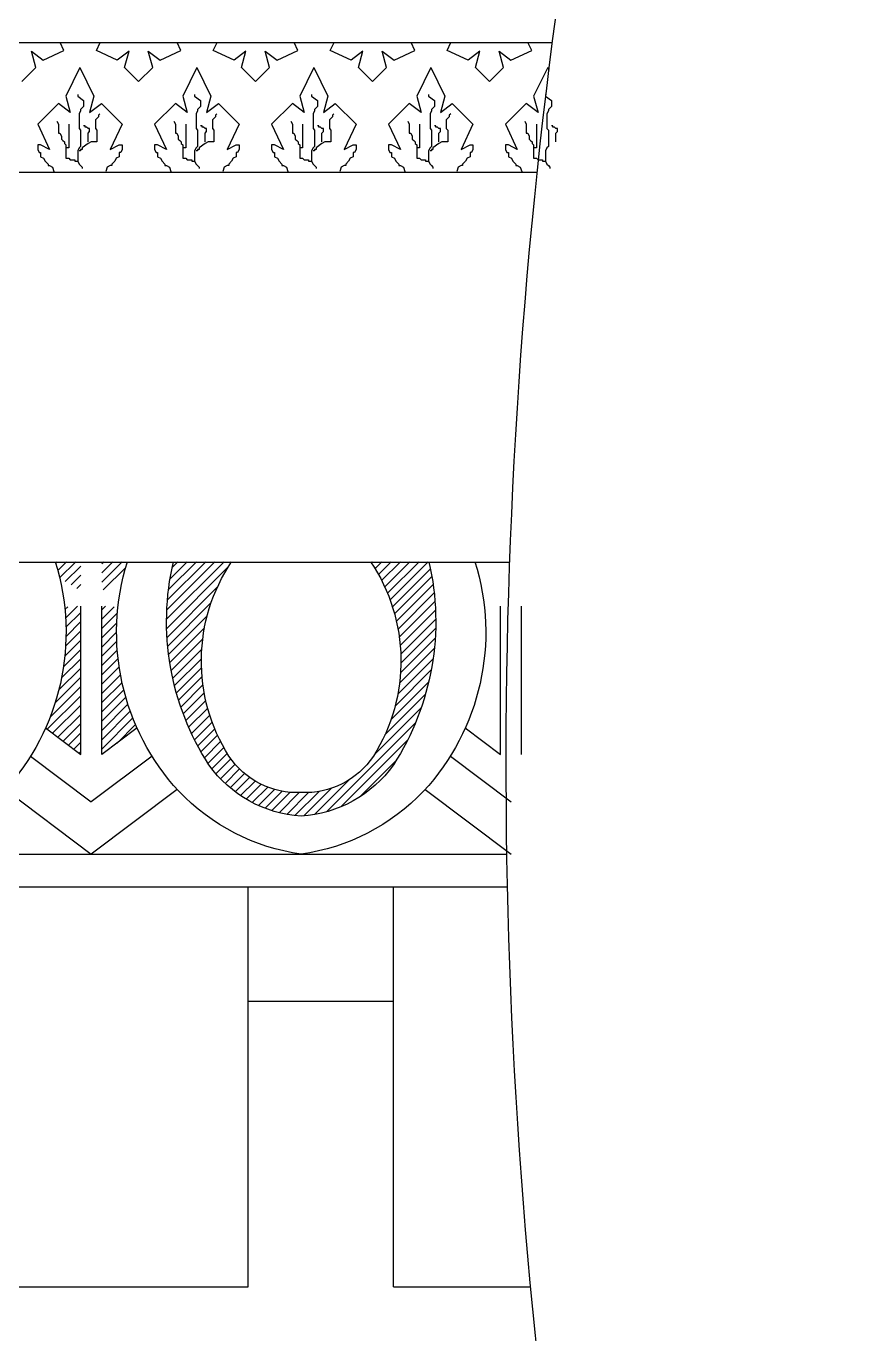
# Model space of a CAD drawing. Extents: x 225 to 2401, y 148 to 3508.
# Drawn here: x 1304.5 to 1434.2, y 3019.6 to 3221 of the extents above; entities that cross this region are included whole.
import ezdxf

# ---------------------------------------------------------------- set-up
doc = ezdxf.new("R2010")
doc.units = 0
doc.header["$LTSCALE"] = 10
doc.header["$MEASUREMENT"] = 0
doc.layers.add('3', color=3, linetype='CONTINUOUS')
doc.layers.add('7', color=7, linetype='CONTINUOUS')
pattern_1 = [(45, (873.0335, 1808.6807), (-0.7137359, 0.7137359), [])]

msp = doc.modelspace()

# ---------------------------------------------------------------- hatches: boundary and pattern name
at = {"layer": '3'}
h = msp.add_hatch(dxfattribs=at)
h.set_pattern_fill('ANSI31', color=256, scale=8.075, style=0)
h.set_pattern_definition(pattern_1)
h.paths.add_polyline_path([(1312.89, 3138.52), (1308.94, 3138.52, -0.018345), (1309.65, 3135.97), (1312.89, 3134.04)])
h.paths.add_polyline_path([(1312.89, 3131.68), (1310.41, 3131.55, -0.133078), (1307.47, 3112.92), (1312.89, 3108.83)])
h.paths.add_polyline_path([(1318.61, 3131.55), (1316.12, 3131.68), (1316.12, 3108.83), (1321.55, 3112.92, -0.133078)])
h.paths.add_polyline_path([(1316.12, 3138.52), (1316.12, 3134.04), (1319.37, 3135.97, -0.018345), (1320.08, 3138.52)])
h = msp.add_hatch(dxfattribs=at)
h.set_pattern_fill('ANSI31', color=256, scale=8.075, style=0)
h.set_pattern_definition(pattern_1)
h.paths.add_polyline_path([(1336.11, 3138.52), (1327.15, 3138.52, 0.20319), (1332.61, 3107.22, 0.224863), (1346.81, 3099.35, 0.224863), (1361, 3107.22, 0.20319), (1366.47, 3138.52), (1357.5, 3138.52, -0.297247), (1357.92, 3108.57, -0.262813), (1346.81, 3102.98, -0.262813), (1335.7, 3108.57, -0.297247)])

# ---------------------------------------------------------------- linework, layer by layer
for p, q in [((277.43, 3218.47), (1385.49, 3218.47)), ((1305.89, 3198.47), (1319.59, 3198.47)), ((1305.89, 3198.47), (1319.59, 3198.47)), ((1323.89, 3198.47), (1337.59, 3198.47)), ((1341.89, 3198.47), (1355.59, 3198.47)), ((1377.89, 3198.47), (1383.15, 3198.47)), ((1377.89, 3198.47), (1383.15, 3198.47)), ((1312.89, 3108.83), (1312.89, 3131.68)), ((1316.12, 3108.83), (1316.12, 3131.68)), ((1377.49, 3108.83), (1377.49, 3131.68)), ((1380.72, 3108.83), (1380.72, 3131.68)), ((1307.47, 3112.92), (1312.89, 3108.83)), ((1321.55, 3112.92), (1316.12, 3108.83)), ((1372.07, 3112.92), (1377.49, 3108.83)), ((1305.17, 3108.59), (1314.51, 3101.55)), ((1323.85, 3108.59), (1314.51, 3101.55)), ((1369.77, 3108.59), (1379.11, 3101.55)), ((1301.28, 3103.43), (1314.51, 3093.47)), ((1327.74, 3103.43), (1314.51, 3093.47)), ((1365.88, 3103.43), (1379.11, 3093.47)), ((442.43, 3093.47), (1378.48, 3093.47)), ((1338.63, 3026.87), (1338.63, 3088.47)), ((1361.03, 3026.87), (1361.03, 3088.47)), ((1338.63, 3070.87), (1361.03, 3070.87)), ((1293.83, 3026.87), (1338.63, 3026.87)), ((1361.03, 3026.87), (1382.13, 3026.87))]:
    msp.add_line(p, q, dxfattribs=at)
for points in [[(1404.07, 2412.96, 0.10605), (1404.07, 2898.02, -0.152399), (1434.18, 3413.58)], [(1308.94, 3138.52, -0.269333), (1301.04, 3103.17, -0.168546), (1282.21, 3093.49, -0.168546), (1263.38, 3103.17, -0.269333), (1255.48, 3138.52)], [(1373.54, 3138.52, -0.269333), (1365.64, 3103.17, -0.168546), (1346.81, 3093.49, -0.168546), (1327.98, 3103.17, -0.269333), (1320.08, 3138.52)], [(1366.47, 3138.52, -0.20319), (1361, 3107.22, -0.224863), (1346.81, 3099.35, -0.224863), (1332.61, 3107.22, -0.20319), (1327.15, 3138.52)], [(1357.5, 3138.52, -0.297247), (1357.92, 3108.57, -0.262813), (1346.81, 3102.98, -0.262813), (1335.7, 3108.57, -0.297247), (1336.11, 3138.52)]]:
    msp.add_lwpolyline(points, format="xyb", dxfattribs=at)
for points in [[(1303.79, 3212.43), (1305.96, 3214.61), (1305.28, 3217.11), (1307.1, 3215.75), (1310.29, 3217.24), (1309.72, 3218.47)], [(1321.79, 3212.43), (1319.63, 3214.61), (1320.31, 3217.11), (1318.49, 3215.75), (1315.29, 3217.24), (1315.87, 3218.47)], [(1321.79, 3212.43), (1319.63, 3214.61), (1320.31, 3217.11), (1318.49, 3215.75), (1315.29, 3217.24), (1315.87, 3218.47)], [(1321.79, 3212.43), (1323.96, 3214.61), (1323.28, 3217.11), (1325.1, 3215.75), (1328.29, 3217.24), (1327.72, 3218.47)], [(1321.79, 3212.43), (1323.96, 3214.61), (1323.28, 3217.11), (1325.1, 3215.75), (1328.29, 3217.24), (1327.72, 3218.47)], [(1339.79, 3212.43), (1337.63, 3214.61), (1338.31, 3217.11), (1336.49, 3215.75), (1333.29, 3217.24), (1333.87, 3218.47)], [(1339.79, 3212.43), (1341.96, 3214.61), (1341.28, 3217.11), (1343.1, 3215.75), (1346.29, 3217.24), (1345.72, 3218.47)], [(1357.79, 3212.43), (1355.63, 3214.61), (1356.31, 3217.11), (1354.49, 3215.75), (1351.29, 3217.24), (1351.87, 3218.47)], [(1357.79, 3212.43), (1359.96, 3214.61), (1359.28, 3217.11), (1361.1, 3215.75), (1364.29, 3217.24), (1363.72, 3218.47)], [(1375.79, 3212.43), (1373.63, 3214.61), (1374.31, 3217.11), (1372.49, 3215.75), (1369.29, 3217.24), (1369.87, 3218.47)], [(1375.79, 3212.43), (1377.96, 3214.61), (1377.28, 3217.11), (1379.1, 3215.75), (1382.29, 3217.24), (1381.72, 3218.47)], [(1312.76, 3214.58), (1310.59, 3210.2), (1311.27, 3207.69), (1309.45, 3209.06), (1306.26, 3205.87), (1308.08, 3202), (1306.71, 3202.68), (1306.48, 3202.68), (1306.26, 3202.68), (1306.26, 3202.45), (1306.26, 3202), (1306.48, 3201.54), (1306.71, 3201.54), (1306.71, 3201.31), (1306.71, 3201.09), (1306.71, 3200.86), (1307.17, 3200.63), (1307.4, 3200.17), (1307.85, 3199.72), (1307.85, 3199.49), (1308.08, 3199.49), (1308.54, 3199.26), (1308.76, 3198.58)], [(1312.76, 3214.58), (1310.59, 3210.2), (1311.27, 3207.69), (1309.45, 3209.06), (1306.26, 3205.87), (1308.08, 3202), (1306.71, 3202.68), (1306.48, 3202.68), (1306.26, 3202.68), (1306.26, 3202.45), (1306.26, 3202), (1306.48, 3201.54), (1306.71, 3201.54), (1306.71, 3201.31), (1306.71, 3201.09), (1306.71, 3200.86), (1307.17, 3200.63), (1307.4, 3200.17), (1307.85, 3199.72), (1307.85, 3199.49), (1308.08, 3199.49), (1308.54, 3199.26), (1308.76, 3198.58)], [(1312.76, 3214.58), (1314.92, 3210.2), (1314.24, 3207.69), (1316.06, 3209.06), (1319.25, 3205.87), (1317.43, 3202), (1318.8, 3202.68), (1319.03, 3202.68), (1319.25, 3202.68), (1319.25, 3202.45), (1319.25, 3202), (1319.03, 3201.54), (1318.8, 3201.54), (1318.8, 3201.31), (1318.8, 3201.09), (1318.8, 3200.86), (1318.34, 3200.63), (1318.11, 3200.17), (1317.66, 3199.72), (1317.66, 3199.49), (1317.43, 3199.49), (1316.97, 3199.26), (1316.75, 3198.58)], [(1312.76, 3214.58), (1314.92, 3210.2), (1314.24, 3207.69), (1316.06, 3209.06), (1319.25, 3205.87), (1317.43, 3202), (1318.8, 3202.68), (1319.03, 3202.68), (1319.25, 3202.68), (1319.25, 3202.45), (1319.25, 3202), (1319.03, 3201.54), (1318.8, 3201.54), (1318.8, 3201.31), (1318.8, 3201.09), (1318.8, 3200.86), (1318.34, 3200.63), (1318.11, 3200.17), (1317.66, 3199.72), (1317.66, 3199.49), (1317.43, 3199.49), (1316.97, 3199.26), (1316.75, 3198.58)], [(1330.76, 3214.58), (1328.59, 3210.2), (1329.27, 3207.69), (1327.45, 3209.06), (1324.26, 3205.87), (1326.08, 3202), (1324.71, 3202.68), (1324.48, 3202.68), (1324.26, 3202.68), (1324.26, 3202.45), (1324.26, 3202), (1324.48, 3201.54), (1324.71, 3201.54), (1324.71, 3201.31), (1324.71, 3201.09), (1324.71, 3200.86), (1325.17, 3200.63), (1325.4, 3200.17), (1325.85, 3199.72), (1325.85, 3199.49), (1326.08, 3199.49), (1326.54, 3199.26), (1326.76, 3198.58)], [(1330.76, 3214.58), (1332.92, 3210.2), (1332.24, 3207.69), (1334.06, 3209.06), (1337.25, 3205.87), (1335.43, 3202), (1336.8, 3202.68), (1337.03, 3202.68), (1337.25, 3202.68), (1337.25, 3202.45), (1337.25, 3202), (1337.03, 3201.54), (1336.8, 3201.54), (1336.8, 3201.31), (1336.8, 3201.09), (1336.8, 3200.86), (1336.34, 3200.63), (1336.11, 3200.17), (1335.66, 3199.72), (1335.66, 3199.49), (1335.43, 3199.49), (1334.97, 3199.26), (1334.75, 3198.58)], [(1348.76, 3214.58), (1346.59, 3210.2), (1347.27, 3207.69), (1345.45, 3209.06), (1342.26, 3205.87), (1344.08, 3202), (1342.71, 3202.68), (1342.48, 3202.68), (1342.26, 3202.68), (1342.26, 3202.45), (1342.26, 3202), (1342.48, 3201.54), (1342.71, 3201.54), (1342.71, 3201.31), (1342.71, 3201.09), (1342.71, 3200.86), (1343.17, 3200.63), (1343.4, 3200.17), (1343.85, 3199.72), (1343.85, 3199.49), (1344.08, 3199.49), (1344.54, 3199.26), (1344.76, 3198.58)], [(1348.76, 3214.58), (1350.92, 3210.2), (1350.24, 3207.69), (1352.06, 3209.06), (1355.25, 3205.87), (1353.43, 3202), (1354.8, 3202.68), (1355.03, 3202.68), (1355.25, 3202.68), (1355.25, 3202.45), (1355.25, 3202), (1355.03, 3201.54), (1354.8, 3201.54), (1354.8, 3201.31), (1354.8, 3201.09), (1354.8, 3200.86), (1354.34, 3200.63), (1354.11, 3200.17), (1353.66, 3199.72), (1353.66, 3199.49), (1353.43, 3199.49), (1352.97, 3199.26), (1352.75, 3198.58)], [(1366.76, 3214.58), (1364.59, 3210.2), (1365.27, 3207.69), (1363.45, 3209.06), (1360.26, 3205.87), (1362.08, 3202), (1360.71, 3202.68), (1360.48, 3202.68), (1360.26, 3202.68), (1360.26, 3202.45), (1360.26, 3202), (1360.48, 3201.54), (1360.71, 3201.54), (1360.71, 3201.31), (1360.71, 3201.09), (1360.71, 3200.86), (1361.17, 3200.63), (1361.4, 3200.17), (1361.85, 3199.72), (1361.85, 3199.49), (1362.08, 3199.49), (1362.54, 3199.26), (1362.76, 3198.58)], [(1366.76, 3214.58), (1364.59, 3210.2), (1365.27, 3207.69), (1363.45, 3209.06), (1360.26, 3205.87), (1362.08, 3202), (1360.71, 3202.68), (1360.48, 3202.68), (1360.26, 3202.68), (1360.26, 3202.45), (1360.26, 3202), (1360.48, 3201.54), (1360.71, 3201.54), (1360.71, 3201.31), (1360.71, 3201.09), (1360.71, 3200.86), (1361.17, 3200.63), (1361.4, 3200.17), (1361.85, 3199.72), (1361.85, 3199.49), (1362.08, 3199.49), (1362.54, 3199.26), (1362.76, 3198.58)], [(1366.76, 3214.58), (1368.92, 3210.2), (1368.24, 3207.69), (1370.06, 3209.06), (1373.25, 3205.87), (1371.43, 3202), (1372.8, 3202.68), (1373.03, 3202.68), (1373.25, 3202.68), (1373.25, 3202.45), (1373.25, 3202), (1373.03, 3201.54), (1372.8, 3201.54), (1372.8, 3201.31), (1372.8, 3201.09), (1372.8, 3200.86), (1372.34, 3200.63), (1372.11, 3200.17), (1371.66, 3199.72), (1371.66, 3199.49), (1371.43, 3199.49), (1370.97, 3199.26), (1370.75, 3198.58)], [(1366.76, 3214.58), (1368.92, 3210.2), (1368.24, 3207.69), (1370.06, 3209.06), (1373.25, 3205.87), (1371.43, 3202), (1372.8, 3202.68), (1373.03, 3202.68), (1373.25, 3202.68), (1373.25, 3202.45), (1373.25, 3202), (1373.03, 3201.54), (1372.8, 3201.54), (1372.8, 3201.31), (1372.8, 3201.09), (1372.8, 3200.86), (1372.34, 3200.63), (1372.11, 3200.17), (1371.66, 3199.72), (1371.66, 3199.49), (1371.43, 3199.49), (1370.97, 3199.26), (1370.75, 3198.58)], [(1384.76, 3214.58), (1382.59, 3210.2), (1383.27, 3207.69), (1381.45, 3209.06), (1378.26, 3205.87), (1380.08, 3202), (1378.71, 3202.68), (1378.48, 3202.68), (1378.26, 3202.68), (1378.26, 3202.45), (1378.26, 3202), (1378.48, 3201.54), (1378.71, 3201.54), (1378.71, 3201.31), (1378.71, 3201.09), (1378.71, 3200.86), (1379.17, 3200.63), (1379.4, 3200.17), (1379.85, 3199.72), (1379.85, 3199.49), (1380.08, 3199.49), (1380.54, 3199.26), (1380.76, 3198.58)], [(1384.76, 3214.58), (1382.59, 3210.2), (1383.27, 3207.69), (1381.45, 3209.06), (1378.26, 3205.87), (1380.08, 3202), (1378.71, 3202.68), (1378.48, 3202.68), (1378.26, 3202.68), (1378.26, 3202.45), (1378.26, 3202), (1378.48, 3201.54), (1378.71, 3201.54), (1378.71, 3201.31), (1378.71, 3201.09), (1378.71, 3200.86), (1379.17, 3200.63), (1379.4, 3200.17), (1379.85, 3199.72), (1379.85, 3199.49), (1380.08, 3199.49), (1380.54, 3199.26), (1380.76, 3198.58)], [(1384.76, 3214.58), (1384.95, 3214.18)], [(1384.76, 3214.58), (1384.95, 3214.18)], [(1312.41, 3210.43), (1312.41, 3210.2), (1313.33, 3209.52), (1313.33, 3209.06), (1313.33, 3208.61), (1312.87, 3208.15), (1312.87, 3207.92), (1312.64, 3207.47), (1312.64, 3207.01), (1312.64, 3206.33), (1312.64, 3205.87), (1312.64, 3205.64), (1312.64, 3205.19), (1312.64, 3205.19), (1312.64, 3205.19), (1312.87, 3204.96), (1312.87, 3204.73), (1312.87, 3204.28), (1312.87, 3203.82), (1312.87, 3203.59), (1312.87, 3203.59), (1312.87, 3203.36), (1312.87, 3202.91), (1312.87, 3202.45), (1312.64, 3202.22), (1312.41, 3201.77), (1312.41, 3201.54), (1312.41, 3201.09), (1312.41, 3200.86), (1312.41, 3200.17), (1312.64, 3199.72), (1312.87, 3199.49), (1313.1, 3199.26), (1313.1, 3199.03)], [(1312.41, 3210.43), (1312.41, 3210.2), (1313.33, 3209.52), (1313.33, 3209.06), (1313.33, 3208.61), (1312.87, 3208.15), (1312.87, 3207.92), (1312.64, 3207.47), (1312.64, 3207.01), (1312.64, 3206.33), (1312.64, 3205.87), (1312.64, 3205.64), (1312.64, 3205.19), (1312.64, 3205.19), (1312.64, 3205.19), (1312.87, 3204.96), (1312.87, 3204.73), (1312.87, 3204.28), (1312.87, 3203.82), (1312.87, 3203.59), (1312.87, 3203.59), (1312.87, 3203.36), (1312.87, 3202.91), (1312.87, 3202.45), (1312.64, 3202.22), (1312.41, 3201.77), (1312.41, 3201.54), (1312.41, 3201.09), (1312.41, 3200.86), (1312.41, 3200.17), (1312.64, 3199.72), (1312.87, 3199.49), (1313.1, 3199.26), (1313.1, 3199.03)], [(1330.41, 3210.43), (1330.41, 3210.2), (1331.33, 3209.52), (1331.33, 3209.06), (1331.33, 3208.61), (1330.87, 3208.15), (1330.87, 3207.92), (1330.64, 3207.47), (1330.64, 3207.01), (1330.64, 3206.33), (1330.64, 3205.87), (1330.64, 3205.64), (1330.64, 3205.19), (1330.64, 3205.19), (1330.64, 3205.19), (1330.87, 3204.96), (1330.87, 3204.73), (1330.87, 3204.28), (1330.87, 3203.82), (1330.87, 3203.59), (1330.87, 3203.59), (1330.87, 3203.36), (1330.87, 3202.91), (1330.87, 3202.45), (1330.64, 3202.22), (1330.41, 3201.77), (1330.41, 3201.54), (1330.41, 3201.09), (1330.41, 3200.86), (1330.41, 3200.17), (1330.64, 3199.72), (1330.87, 3199.49), (1331.1, 3199.26), (1331.1, 3199.03)], [(1348.41, 3210.43), (1348.41, 3210.2), (1349.33, 3209.52), (1349.33, 3209.06), (1349.33, 3208.61), (1348.87, 3208.15), (1348.87, 3207.92), (1348.64, 3207.47), (1348.64, 3207.01), (1348.64, 3206.33), (1348.64, 3205.87), (1348.64, 3205.64), (1348.64, 3205.19), (1348.64, 3205.19), (1348.64, 3205.19), (1348.87, 3204.96), (1348.87, 3204.73), (1348.87, 3204.28), (1348.87, 3203.82), (1348.87, 3203.59), (1348.87, 3203.59), (1348.87, 3203.36), (1348.87, 3202.91), (1348.87, 3202.45), (1348.64, 3202.22), (1348.41, 3201.77), (1348.41, 3201.54), (1348.41, 3201.09), (1348.41, 3200.86), (1348.41, 3200.17), (1348.64, 3199.72), (1348.87, 3199.49), (1349.1, 3199.26), (1349.1, 3199.03)], [(1366.41, 3210.43), (1366.41, 3210.2), (1367.33, 3209.52), (1367.33, 3209.06), (1367.33, 3208.61), (1366.87, 3208.15), (1366.87, 3207.92), (1366.64, 3207.47), (1366.64, 3207.01), (1366.64, 3206.33), (1366.64, 3205.87), (1366.64, 3205.64), (1366.64, 3205.19), (1366.64, 3205.19), (1366.64, 3205.19), (1366.87, 3204.96), (1366.87, 3204.73), (1366.87, 3204.28), (1366.87, 3203.82), (1366.87, 3203.59), (1366.87, 3203.59), (1366.87, 3203.36), (1366.87, 3202.91), (1366.87, 3202.45), (1366.64, 3202.22), (1366.41, 3201.77), (1366.41, 3201.54), (1366.41, 3201.09), (1366.41, 3200.86), (1366.41, 3200.17), (1366.64, 3199.72), (1366.87, 3199.49), (1367.1, 3199.26), (1367.1, 3199.03)], [(1366.41, 3210.43), (1366.41, 3210.2), (1367.33, 3209.52), (1367.33, 3209.06), (1367.33, 3208.61), (1366.87, 3208.15), (1366.87, 3207.92), (1366.64, 3207.47), (1366.64, 3207.01), (1366.64, 3206.33), (1366.64, 3205.87), (1366.64, 3205.64), (1366.64, 3205.19), (1366.64, 3205.19), (1366.64, 3205.19), (1366.87, 3204.96), (1366.87, 3204.73), (1366.87, 3204.28), (1366.87, 3203.82), (1366.87, 3203.59), (1366.87, 3203.59), (1366.87, 3203.36), (1366.87, 3202.91), (1366.87, 3202.45), (1366.64, 3202.22), (1366.41, 3201.77), (1366.41, 3201.54), (1366.41, 3201.09), (1366.41, 3200.86), (1366.41, 3200.17), (1366.64, 3199.72), (1366.87, 3199.49), (1367.1, 3199.26), (1367.1, 3199.03)], [(1384.41, 3210.43), (1384.41, 3210.2), (1385.33, 3209.52), (1385.33, 3209.06), (1385.33, 3208.61), (1384.87, 3208.15), (1384.87, 3207.92), (1384.64, 3207.47), (1384.64, 3207.01), (1384.64, 3206.33), (1384.64, 3205.87), (1384.64, 3205.64), (1384.64, 3205.19), (1384.64, 3205.19), (1384.64, 3205.19), (1384.87, 3204.96), (1384.87, 3204.73), (1384.87, 3204.28), (1384.87, 3203.82), (1384.87, 3203.59), (1384.87, 3203.59), (1384.87, 3203.36), (1384.87, 3202.91), (1384.87, 3202.45), (1384.64, 3202.22), (1384.41, 3201.77), (1384.41, 3201.54), (1384.41, 3201.09), (1384.41, 3200.86), (1384.41, 3200.17), (1384.64, 3199.72), (1384.87, 3199.49), (1385.1, 3199.26), (1385.1, 3199.03)], [(1384.41, 3210.43), (1384.41, 3210.2), (1385.33, 3209.52), (1385.33, 3209.06), (1385.33, 3208.61), (1384.87, 3208.15), (1384.87, 3207.92), (1384.64, 3207.47), (1384.64, 3207.01), (1384.64, 3206.33), (1384.64, 3205.87), (1384.64, 3205.64), (1384.64, 3205.19), (1384.64, 3205.19), (1384.64, 3205.19), (1384.87, 3204.96), (1384.87, 3204.73), (1384.87, 3204.28), (1384.87, 3203.82), (1384.87, 3203.59), (1384.87, 3203.59), (1384.87, 3203.36), (1384.87, 3202.91), (1384.87, 3202.45), (1384.64, 3202.22), (1384.41, 3201.77), (1384.41, 3201.54), (1384.41, 3201.09), (1384.41, 3200.86), (1384.41, 3200.17), (1384.64, 3199.72), (1384.87, 3199.49), (1385.1, 3199.26), (1385.1, 3199.03)], [(1315.83, 3207.47), (1315.61, 3207.24), (1315.61, 3207.01), (1315.15, 3206.55), (1315.15, 3205.87), (1315.15, 3205.19), (1315.38, 3204.96), (1315.38, 3204.73), (1315.38, 3204.5), (1315.38, 3203.59), (1315.38, 3203.36), (1315.38, 3203.14), (1315.38, 3203.14), (1314.92, 3203.14), (1314.47, 3203.14), (1314.01, 3202.91), (1313.1, 3202.22), (1313.1, 3202), (1312.87, 3202), (1312.87, 3201.77), (1312.64, 3201.77), (1312.64, 3201.77)], [(1315.83, 3207.47), (1315.61, 3207.24), (1315.61, 3207.01), (1315.15, 3206.55), (1315.15, 3205.87), (1315.15, 3205.19), (1315.38, 3204.96), (1315.38, 3204.73), (1315.38, 3204.5), (1315.38, 3203.59), (1315.38, 3203.36), (1315.38, 3203.14), (1315.38, 3203.14), (1314.92, 3203.14), (1314.47, 3203.14), (1314.01, 3202.91), (1313.1, 3202.22), (1313.1, 3202), (1312.87, 3202), (1312.87, 3201.77), (1312.64, 3201.77), (1312.64, 3201.77)], [(1333.83, 3207.47), (1333.61, 3207.24), (1333.61, 3207.01), (1333.15, 3206.55), (1333.15, 3205.87), (1333.15, 3205.19), (1333.38, 3204.96), (1333.38, 3204.73), (1333.38, 3204.5), (1333.38, 3203.59), (1333.38, 3203.36), (1333.38, 3203.14), (1333.38, 3203.14), (1332.92, 3203.14), (1332.47, 3203.14), (1332.01, 3202.91), (1331.1, 3202.22), (1331.1, 3202), (1330.87, 3202), (1330.87, 3201.77), (1330.64, 3201.77), (1330.64, 3201.77)], [(1351.83, 3207.47), (1351.61, 3207.24), (1351.61, 3207.01), (1351.15, 3206.55), (1351.15, 3205.87), (1351.15, 3205.19), (1351.38, 3204.96), (1351.38, 3204.73), (1351.38, 3204.5), (1351.38, 3203.59), (1351.38, 3203.36), (1351.38, 3203.14), (1351.38, 3203.14), (1350.92, 3203.14), (1350.47, 3203.14), (1350.01, 3202.91), (1349.1, 3202.22), (1349.1, 3202), (1348.87, 3202), (1348.87, 3201.77), (1348.64, 3201.77), (1348.64, 3201.77)], [(1369.83, 3207.47), (1369.61, 3207.24), (1369.61, 3207.01), (1369.15, 3206.55), (1369.15, 3205.87), (1369.15, 3205.19), (1369.38, 3204.96), (1369.38, 3204.73), (1369.38, 3204.5), (1369.38, 3203.59), (1369.38, 3203.36), (1369.38, 3203.14), (1369.38, 3203.14), (1368.92, 3203.14), (1368.47, 3203.14), (1368.01, 3202.91), (1367.1, 3202.22), (1367.1, 3202), (1366.87, 3202), (1366.87, 3201.77), (1366.64, 3201.77), (1366.64, 3201.77)], [(1369.83, 3207.47), (1369.61, 3207.24), (1369.61, 3207.01), (1369.15, 3206.55), (1369.15, 3205.87), (1369.15, 3205.19), (1369.38, 3204.96), (1369.38, 3204.73), (1369.38, 3204.5), (1369.38, 3203.59), (1369.38, 3203.36), (1369.38, 3203.14), (1369.38, 3203.14), (1368.92, 3203.14), (1368.47, 3203.14), (1368.01, 3202.91), (1367.1, 3202.22), (1367.1, 3202), (1366.87, 3202), (1366.87, 3201.77), (1366.64, 3201.77), (1366.64, 3201.77)], [(1309.22, 3206.33), (1309.45, 3205.87), (1309.45, 3205.64), (1309.45, 3205.19), (1309.45, 3205.19), (1309.45, 3205.19), (1309.45, 3204.96), (1309.45, 3204.73), (1309.45, 3204.5), (1309.45, 3204.5), (1309.68, 3204.5), (1309.9, 3204.05), (1309.9, 3203.82), (1309.9, 3203.59), (1310.13, 3203.36), (1310.36, 3203.14), (1310.36, 3203.14), (1310.36, 3202.91), (1310.59, 3202.68), (1310.59, 3202.45), (1310.59, 3202), (1310.59, 3201.54), (1310.59, 3201.09), (1310.59, 3200.63), (1311.04, 3200.63), (1311.27, 3200.4), (1311.27, 3200.4), (1311.5, 3200.4), (1311.96, 3200.4), (1311.96, 3200.17), (1312.19, 3200.17), (1312.41, 3200.17), (1312.41, 3200.17)], [(1309.22, 3206.33), (1309.45, 3205.87), (1309.45, 3205.64), (1309.45, 3205.19), (1309.45, 3205.19), (1309.45, 3205.19), (1309.45, 3204.96), (1309.45, 3204.73), (1309.45, 3204.5), (1309.45, 3204.5), (1309.68, 3204.5), (1309.9, 3204.05), (1309.9, 3203.82), (1309.9, 3203.59), (1310.13, 3203.36), (1310.36, 3203.14), (1310.36, 3203.14), (1310.36, 3202.91), (1310.59, 3202.68), (1310.59, 3202.45), (1310.59, 3202), (1310.59, 3201.54), (1310.59, 3201.09), (1310.59, 3200.63), (1311.04, 3200.63), (1311.27, 3200.4), (1311.27, 3200.4), (1311.5, 3200.4), (1311.96, 3200.4), (1311.96, 3200.17), (1312.19, 3200.17), (1312.41, 3200.17), (1312.41, 3200.17)], [(1311.04, 3205.87), (1311.04, 3205.87), (1311.04, 3205.64), (1311.04, 3205.42), (1311.04, 3205.19), (1311.04, 3205.19), (1311.04, 3204.96), (1311.04, 3204.5), (1311.04, 3203.82), (1311.04, 3203.36), (1311.04, 3202.91), (1311.04, 3202.68), (1311.04, 3202.22), (1310.82, 3202.22), (1310.59, 3202.22), (1310.59, 3202), (1310.59, 3201.77), (1310.59, 3201.54)], [(1311.04, 3205.87), (1311.04, 3205.87), (1311.04, 3205.64), (1311.04, 3205.42), (1311.04, 3205.19), (1311.04, 3205.19), (1311.04, 3204.96), (1311.04, 3204.5), (1311.04, 3203.82), (1311.04, 3203.36), (1311.04, 3202.91), (1311.04, 3202.68), (1311.04, 3202.22), (1310.82, 3202.22), (1310.59, 3202.22), (1310.59, 3202), (1310.59, 3201.77), (1310.59, 3201.54)], [(1314.01, 3203.14), (1314.01, 3203.36), (1314.01, 3203.36), (1314.01, 3204.05), (1314.01, 3204.28), (1314.01, 3204.28), (1314.01, 3204.28), (1314.01, 3204.5), (1314.24, 3204.73), (1314.24, 3204.96), (1314.24, 3205.19), (1314.24, 3205.19), (1314.24, 3205.19), (1314.24, 3205.19), (1314.01, 3205.19), (1313.78, 3205.42), (1313.78, 3205.42), (1313.55, 3205.42), (1313.55, 3205.42), (1313.55, 3205.64), (1313.33, 3205.64)], [(1314.01, 3203.14), (1314.01, 3203.36), (1314.01, 3203.36), (1314.01, 3204.05), (1314.01, 3204.28), (1314.01, 3204.28), (1314.01, 3204.28), (1314.01, 3204.5), (1314.24, 3204.73), (1314.24, 3204.96), (1314.24, 3205.19), (1314.24, 3205.19), (1314.24, 3205.19), (1314.24, 3205.19), (1314.01, 3205.19), (1313.78, 3205.42), (1313.78, 3205.42), (1313.55, 3205.42), (1313.55, 3205.42), (1313.55, 3205.64), (1313.33, 3205.64)], [(1327.22, 3206.33), (1327.45, 3205.87), (1327.45, 3205.64), (1327.45, 3205.19), (1327.45, 3205.19), (1327.45, 3205.19), (1327.45, 3204.96), (1327.45, 3204.73), (1327.45, 3204.5), (1327.45, 3204.5), (1327.68, 3204.5), (1327.9, 3204.05), (1327.9, 3203.82), (1327.9, 3203.59), (1328.13, 3203.36), (1328.36, 3203.14), (1328.36, 3203.14), (1328.36, 3202.91), (1328.59, 3202.68), (1328.59, 3202.45), (1328.59, 3202), (1328.59, 3201.54), (1328.59, 3201.09), (1328.59, 3200.63), (1329.04, 3200.63), (1329.27, 3200.4), (1329.27, 3200.4), (1329.5, 3200.4), (1329.96, 3200.4), (1329.96, 3200.17), (1330.19, 3200.17), (1330.41, 3200.17), (1330.41, 3200.17)], [(1329.04, 3205.87), (1329.04, 3205.87), (1329.04, 3205.64), (1329.04, 3205.42), (1329.04, 3205.19), (1329.04, 3205.19), (1329.04, 3204.96), (1329.04, 3204.5), (1329.04, 3203.82), (1329.04, 3203.36), (1329.04, 3202.91), (1329.04, 3202.68), (1329.04, 3202.22), (1328.82, 3202.22), (1328.59, 3202.22), (1328.59, 3202), (1328.59, 3201.77), (1328.59, 3201.54)], [(1332.01, 3203.14), (1332.01, 3203.36), (1332.01, 3203.36), (1332.01, 3204.05), (1332.01, 3204.28), (1332.01, 3204.28), (1332.01, 3204.28), (1332.01, 3204.5), (1332.24, 3204.73), (1332.24, 3204.96), (1332.24, 3205.19), (1332.24, 3205.19), (1332.24, 3205.19), (1332.24, 3205.19), (1332.01, 3205.19), (1331.78, 3205.42), (1331.78, 3205.42), (1331.55, 3205.42), (1331.55, 3205.42), (1331.55, 3205.64), (1331.33, 3205.64)], [(1345.22, 3206.33), (1345.45, 3205.87), (1345.45, 3205.64), (1345.45, 3205.19), (1345.45, 3205.19), (1345.45, 3205.19), (1345.45, 3204.96), (1345.45, 3204.73), (1345.45, 3204.5), (1345.45, 3204.5), (1345.68, 3204.5), (1345.9, 3204.05), (1345.9, 3203.82), (1345.9, 3203.59), (1346.13, 3203.36), (1346.36, 3203.14), (1346.36, 3203.14), (1346.36, 3202.91), (1346.59, 3202.68), (1346.59, 3202.45), (1346.59, 3202), (1346.59, 3201.54), (1346.59, 3201.09), (1346.59, 3200.63), (1347.04, 3200.63), (1347.27, 3200.4), (1347.27, 3200.4), (1347.5, 3200.4), (1347.96, 3200.4), (1347.96, 3200.17), (1348.19, 3200.17), (1348.41, 3200.17), (1348.41, 3200.17)], [(1347.04, 3205.87), (1347.04, 3205.87), (1347.04, 3205.64), (1347.04, 3205.42), (1347.04, 3205.19), (1347.04, 3205.19), (1347.04, 3204.96), (1347.04, 3204.5), (1347.04, 3203.82), (1347.04, 3203.36), (1347.04, 3202.91), (1347.04, 3202.68), (1347.04, 3202.22), (1346.82, 3202.22), (1346.59, 3202.22), (1346.59, 3202), (1346.59, 3201.77), (1346.59, 3201.54)], [(1350.01, 3203.14), (1350.01, 3203.36), (1350.01, 3203.36), (1350.01, 3204.05), (1350.01, 3204.28), (1350.01, 3204.28), (1350.01, 3204.28), (1350.01, 3204.5), (1350.24, 3204.73), (1350.24, 3204.96), (1350.24, 3205.19), (1350.24, 3205.19), (1350.24, 3205.19), (1350.24, 3205.19), (1350.01, 3205.19), (1349.78, 3205.42), (1349.78, 3205.42), (1349.55, 3205.42), (1349.55, 3205.42), (1349.55, 3205.64), (1349.33, 3205.64)], [(1363.22, 3206.33), (1363.45, 3205.87), (1363.45, 3205.64), (1363.45, 3205.19), (1363.45, 3205.19), (1363.45, 3205.19), (1363.45, 3204.96), (1363.45, 3204.73), (1363.45, 3204.5), (1363.45, 3204.5), (1363.68, 3204.5), (1363.9, 3204.05), (1363.9, 3203.82), (1363.9, 3203.59), (1364.13, 3203.36), (1364.36, 3203.14), (1364.36, 3203.14), (1364.36, 3202.91), (1364.59, 3202.68), (1364.59, 3202.45), (1364.59, 3202), (1364.59, 3201.54), (1364.59, 3201.09), (1364.59, 3200.63), (1365.04, 3200.63), (1365.27, 3200.4), (1365.27, 3200.4), (1365.5, 3200.4), (1365.96, 3200.4), (1365.96, 3200.17), (1366.19, 3200.17), (1366.41, 3200.17), (1366.41, 3200.17)], [(1363.22, 3206.33), (1363.45, 3205.87), (1363.45, 3205.64), (1363.45, 3205.19), (1363.45, 3205.19), (1363.45, 3205.19), (1363.45, 3204.96), (1363.45, 3204.73), (1363.45, 3204.5), (1363.45, 3204.5), (1363.68, 3204.5), (1363.9, 3204.05), (1363.9, 3203.82), (1363.9, 3203.59), (1364.13, 3203.36), (1364.36, 3203.14), (1364.36, 3203.14), (1364.36, 3202.91), (1364.59, 3202.68), (1364.59, 3202.45), (1364.59, 3202), (1364.59, 3201.54), (1364.59, 3201.09), (1364.59, 3200.63), (1365.04, 3200.63), (1365.27, 3200.4), (1365.27, 3200.4), (1365.5, 3200.4), (1365.96, 3200.4), (1365.96, 3200.17), (1366.19, 3200.17), (1366.41, 3200.17), (1366.41, 3200.17)], [(1365.04, 3205.87), (1365.04, 3205.87), (1365.04, 3205.64), (1365.04, 3205.42), (1365.04, 3205.19), (1365.04, 3205.19), (1365.04, 3204.96), (1365.04, 3204.5), (1365.04, 3203.82), (1365.04, 3203.36), (1365.04, 3202.91), (1365.04, 3202.68), (1365.04, 3202.22), (1364.82, 3202.22), (1364.59, 3202.22), (1364.59, 3202), (1364.59, 3201.77), (1364.59, 3201.54)], [(1365.04, 3205.87), (1365.04, 3205.87), (1365.04, 3205.64), (1365.04, 3205.42), (1365.04, 3205.19), (1365.04, 3205.19), (1365.04, 3204.96), (1365.04, 3204.5), (1365.04, 3203.82), (1365.04, 3203.36), (1365.04, 3202.91), (1365.04, 3202.68), (1365.04, 3202.22), (1364.82, 3202.22), (1364.59, 3202.22), (1364.59, 3202), (1364.59, 3201.77), (1364.59, 3201.54)], [(1368.01, 3203.14), (1368.01, 3203.36), (1368.01, 3203.36), (1368.01, 3204.05), (1368.01, 3204.28), (1368.01, 3204.28), (1368.01, 3204.28), (1368.01, 3204.5), (1368.24, 3204.73), (1368.24, 3204.96), (1368.24, 3205.19), (1368.24, 3205.19), (1368.24, 3205.19), (1368.24, 3205.19), (1368.01, 3205.19), (1367.78, 3205.42), (1367.78, 3205.42), (1367.55, 3205.42), (1367.55, 3205.42), (1367.55, 3205.64), (1367.33, 3205.64)], [(1368.01, 3203.14), (1368.01, 3203.36), (1368.01, 3203.36), (1368.01, 3204.05), (1368.01, 3204.28), (1368.01, 3204.28), (1368.01, 3204.28), (1368.01, 3204.5), (1368.24, 3204.73), (1368.24, 3204.96), (1368.24, 3205.19), (1368.24, 3205.19), (1368.24, 3205.19), (1368.24, 3205.19), (1368.01, 3205.19), (1367.78, 3205.42), (1367.78, 3205.42), (1367.55, 3205.42), (1367.55, 3205.42), (1367.55, 3205.64), (1367.33, 3205.64)], [(1381.22, 3206.33), (1381.45, 3205.87), (1381.45, 3205.64), (1381.45, 3205.19), (1381.45, 3205.19), (1381.45, 3205.19), (1381.45, 3204.96), (1381.45, 3204.73), (1381.45, 3204.5), (1381.45, 3204.5), (1381.68, 3204.5), (1381.9, 3204.05), (1381.9, 3203.82), (1381.9, 3203.59), (1382.13, 3203.36), (1382.36, 3203.14), (1382.36, 3203.14), (1382.36, 3202.91), (1382.59, 3202.68), (1382.59, 3202.45), (1382.59, 3202), (1382.59, 3201.54), (1382.59, 3201.09), (1382.59, 3200.63), (1383.04, 3200.63), (1383.27, 3200.4), (1383.27, 3200.4), (1383.5, 3200.4), (1383.96, 3200.4), (1383.96, 3200.17), (1384.19, 3200.17), (1384.41, 3200.17), (1384.41, 3200.17)], [(1381.22, 3206.33), (1381.45, 3205.87), (1381.45, 3205.64), (1381.45, 3205.19), (1381.45, 3205.19), (1381.45, 3205.19), (1381.45, 3204.96), (1381.45, 3204.73), (1381.45, 3204.5), (1381.45, 3204.5), (1381.68, 3204.5), (1381.9, 3204.05), (1381.9, 3203.82), (1381.9, 3203.59), (1382.13, 3203.36), (1382.36, 3203.14), (1382.36, 3203.14), (1382.36, 3202.91), (1382.59, 3202.68), (1382.59, 3202.45), (1382.59, 3202), (1382.59, 3201.54), (1382.59, 3201.09), (1382.59, 3200.63), (1383.04, 3200.63), (1383.27, 3200.4), (1383.27, 3200.4), (1383.5, 3200.4), (1383.96, 3200.4), (1383.96, 3200.17), (1384.19, 3200.17), (1384.41, 3200.17), (1384.41, 3200.17)], [(1383.04, 3205.87), (1383.04, 3205.87), (1383.04, 3205.64), (1383.04, 3205.42), (1383.04, 3205.19), (1383.04, 3205.19), (1383.04, 3204.96), (1383.04, 3204.5), (1383.04, 3203.82), (1383.04, 3203.36), (1383.04, 3202.91), (1383.04, 3202.68), (1383.04, 3202.22), (1382.82, 3202.22), (1382.59, 3202.22), (1382.59, 3202), (1382.59, 3201.77), (1382.59, 3201.54)], [(1383.04, 3205.87), (1383.04, 3205.87), (1383.04, 3205.64), (1383.04, 3205.42), (1383.04, 3205.19), (1383.04, 3205.19), (1383.04, 3204.96), (1383.04, 3204.5), (1383.04, 3203.82), (1383.04, 3203.36), (1383.04, 3202.91), (1383.04, 3202.68), (1383.04, 3202.22), (1382.82, 3202.22), (1382.59, 3202.22), (1382.59, 3202), (1382.59, 3201.77), (1382.59, 3201.54)], [(1386.01, 3203.14), (1386.01, 3203.36), (1386.01, 3203.36), (1386.01, 3204.05), (1386.01, 3204.28), (1386.01, 3204.28), (1386.01, 3204.28), (1386.01, 3204.5), (1386.24, 3204.73), (1386.24, 3204.96), (1386.24, 3205.19), (1386.24, 3205.19), (1386.24, 3205.19), (1386.24, 3205.19), (1386.01, 3205.19), (1385.78, 3205.42), (1385.78, 3205.42), (1385.55, 3205.42), (1385.55, 3205.42), (1385.55, 3205.64), (1385.33, 3205.64)], [(1386.01, 3203.14), (1386.01, 3203.36), (1386.01, 3203.36), (1386.01, 3204.05), (1386.01, 3204.28), (1386.01, 3204.28), (1386.01, 3204.28), (1386.01, 3204.5), (1386.24, 3204.73), (1386.24, 3204.96), (1386.24, 3205.19), (1386.24, 3205.19), (1386.24, 3205.19), (1386.24, 3205.19), (1386.01, 3205.19), (1385.78, 3205.42), (1385.78, 3205.42), (1385.55, 3205.42), (1385.55, 3205.42), (1385.55, 3205.64), (1385.33, 3205.64)]]:
    msp.add_lwpolyline(points, dxfattribs=at)
at = {"layer": '7'}
for p, q in [((297.43, 3198.47), (1383.15, 3198.47)), ((411.27, 3138.47), (1378.92, 3138.47)), ((487.43, 3088.47), (1378.58, 3088.47))]:
    msp.add_line(p, q, dxfattribs=at)

doc.saveas('drawing.dxf')
